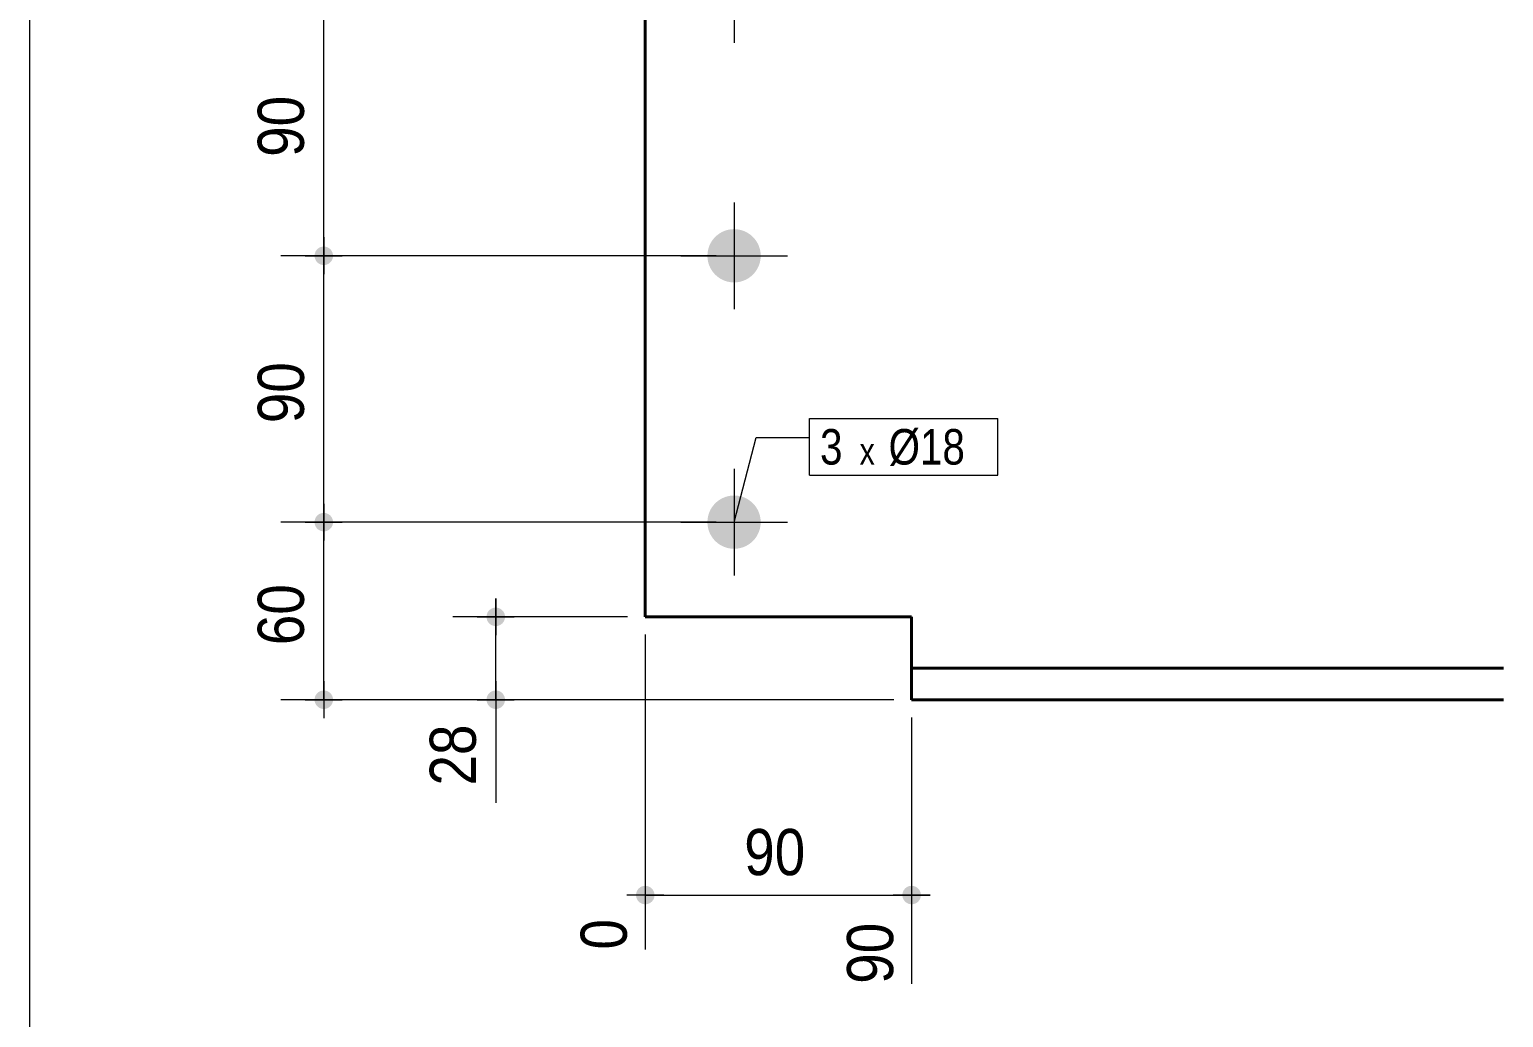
# Model space of a CAD drawing. Header units: millimetres. Extents: x 2 to 287, y 5 to 195.
# Drawn here: x 5 to 88, y 73.4 to 129.1 of the extents above; entities that cross this region are included whole.
import ezdxf

# ---------------------------------------------------------------- set-up
doc = ezdxf.new("R2010")
doc.units = ezdxf.units.MM
for name, color, linetype, lineweight in [('Boulon', 7, 'Continuous', 0), ('Cotation', 7, 'Continuous', 0), ('Désignation boulon', 3, 'Continuous', 0), ('Feuille dessin', 5, 'Continuous', 0), ('Piece', 2, 'Continuous', 0)]:
    doc.layers.add(name, color=color, linetype=linetype, lineweight=lineweight)
doc.styles.add('ARIAL', font='ARIAL.TTF')
doc.styles.add('COMIC_SANS_MS', font='COMIC.TTF')

# ---------------------------------------------------------------- blocks, each defined once
blk = doc.blocks.new('*A3')
at = {"layer": 'Boulon'}
for points in [[(43.181, 131.357), (43.182, 131.394), (43.184, 131.43), (43.188, 131.467), (43.192, 131.504), (43.197, 131.54), (43.202, 131.576), (43.209, 131.613), (43.217, 131.649), (43.225, 131.684), (43.235, 131.72), (43.245, 131.755), (43.256, 131.791), (43.268, 131.825), (43.281, 131.86), (43.294, 131.894), (43.309, 131.928), (43.324, 131.961), (43.34, 131.994), (43.357, 132.027), (43.375, 132.059), (43.394, 132.091), (43.413, 132.122), (43.433, 132.153), (43.454, 132.184), (43.476, 132.214), (43.498, 132.243), (43.521, 132.272), (43.545, 132.3), (43.569, 132.327), (43.594, 132.354), (43.62, 132.381), (43.646, 132.406), (43.673, 132.431), (43.701, 132.456), (43.729, 132.48), (43.757, 132.503), (43.787, 132.525), (43.817, 132.546), (43.847, 132.567), (43.878, 132.587), (43.909, 132.607), (43.941, 132.625), (43.973, 132.643), (44.006, 132.66), (44.039, 132.676), (44.072, 132.691), (44.106, 132.706), (44.14, 132.719), (44.175, 132.732), (44.21, 132.744), (44.245, 132.755), (44.28, 132.766), (44.316, 132.775), (44.352, 132.784), (44.388, 132.791), (44.424, 132.798), (44.46, 132.804), (44.497, 132.809), (44.533, 132.813), (44.57, 132.816), (44.607, 132.818), (44.644, 132.82), (44.68, 132.82), (44.717, 132.82), (44.754, 132.818), (44.791, 132.816), (44.827, 132.813), (44.864, 132.809), (44.9, 132.804), (44.937, 132.798), (44.973, 132.791), (45.009, 132.784), (45.045, 132.775), (45.08, 132.766), (45.116, 132.755), (45.151, 132.744), (45.186, 132.732), (45.22, 132.719), (45.254, 132.706), (45.288, 132.691), (45.322, 132.676), (45.355, 132.66), (45.387, 132.643), (45.42, 132.625), (45.451, 132.607), (45.483, 132.587), (45.514, 132.567), (45.544, 132.546), (45.574, 132.525), (45.603, 132.503), (45.632, 132.48), (45.66, 132.456), (45.688, 132.431), (45.715, 132.406), (45.741, 132.381), (45.767, 132.354), (45.792, 132.327), (45.816, 132.3), (45.84, 132.272), (45.863, 132.243), (45.885, 132.214), (45.907, 132.184), (45.928, 132.153), (45.948, 132.122), (45.967, 132.091), (45.985, 132.059), (46.003, 132.027), (46.02, 131.994), (46.036, 131.961), (46.052, 131.928), (46.066, 131.894), (46.08, 131.86), (46.093, 131.825), (46.105, 131.791), (46.116, 131.755), (46.126, 131.72), (46.135, 131.684), (46.144, 131.649), (46.151, 131.613), (46.158, 131.576), (46.164, 131.54), (46.169, 131.504), (46.173, 131.467), (46.176, 131.43), (46.179, 131.394), (46.18, 131.357), (46.18, 131.32), (46.18, 131.283), (46.179, 131.246), (46.176, 131.21), (46.173, 131.173), (46.169, 131.136), (46.164, 131.1), (46.158, 131.064), (46.151, 131.027), (46.144, 130.991), (46.135, 130.956), (46.126, 130.92), (46.116, 130.885), (46.105, 130.849), (46.093, 130.815), (46.08, 130.78), (46.066, 130.746), (46.052, 130.712), (46.036, 130.679), (46.02, 130.646), (46.003, 130.613), (45.985, 130.581), (45.967, 130.549), (45.948, 130.518), (45.928, 130.487), (45.907, 130.456), (45.885, 130.426), (45.863, 130.397), (45.84, 130.368), (45.816, 130.34), (45.792, 130.313), (45.767, 130.286), (45.741, 130.259), (45.715, 130.234), (45.688, 130.209), (45.66, 130.184), (45.632, 130.16), (45.603, 130.137), (45.574, 130.115), (45.544, 130.094), (45.514, 130.073), (45.483, 130.053), (45.451, 130.033), (45.42, 130.015), (45.387, 129.997), (45.355, 129.98), (45.322, 129.964), (45.288, 129.949), (45.254, 129.934), (45.22, 129.921), (45.186, 129.908), (45.151, 129.896), (45.116, 129.885), (45.08, 129.874), (45.045, 129.865), (45.009, 129.856), (44.973, 129.849), (44.937, 129.842), (44.9, 129.836), (44.864, 129.831), (44.827, 129.827), (44.791, 129.824), (44.754, 129.822), (44.717, 129.82), (44.68, 129.82), (44.644, 129.82), (44.607, 129.822), (44.57, 129.824), (44.533, 129.827), (44.497, 129.831), (44.46, 129.836), (44.424, 129.842), (44.388, 129.849), (44.352, 129.856), (44.316, 129.865), (44.28, 129.874), (44.245, 129.885), (44.21, 129.896), (44.175, 129.908), (44.14, 129.921), (44.106, 129.934), (44.072, 129.949), (44.039, 129.964), (44.006, 129.98), (43.973, 129.997), (43.941, 130.015), (43.909, 130.033), (43.878, 130.053), (43.847, 130.073), (43.817, 130.094), (43.787, 130.115), (43.757, 130.137), (43.729, 130.16), (43.701, 130.184), (43.673, 130.209), (43.646, 130.234), (43.62, 130.259), (43.594, 130.286), (43.569, 130.313), (43.545, 130.34), (43.521, 130.368), (43.498, 130.397), (43.476, 130.426), (43.454, 130.456), (43.433, 130.487), (43.413, 130.518), (43.394, 130.549), (43.375, 130.581), (43.357, 130.613), (43.34, 130.646), (43.324, 130.679), (43.309, 130.712), (43.294, 130.746), (43.281, 130.78), (43.268, 130.815), (43.256, 130.849), (43.245, 130.885), (43.235, 130.92), (43.225, 130.956), (43.217, 130.991), (43.209, 131.027), (43.202, 131.064), (43.197, 131.1), (43.192, 131.136), (43.188, 131.173), (43.184, 131.21), (43.182, 131.246), (43.181, 131.283), (43.18, 131.32)], [(43.181, 116.357), (43.182, 116.394), (43.184, 116.43), (43.188, 116.467), (43.192, 116.504), (43.197, 116.54), (43.202, 116.576), (43.209, 116.613), (43.217, 116.649), (43.225, 116.684), (43.235, 116.72), (43.245, 116.755), (43.256, 116.791), (43.268, 116.825), (43.281, 116.86), (43.294, 116.894), (43.309, 116.928), (43.324, 116.961), (43.34, 116.994), (43.357, 117.027), (43.375, 117.059), (43.394, 117.091), (43.413, 117.122), (43.433, 117.153), (43.454, 117.184), (43.476, 117.214), (43.498, 117.243), (43.521, 117.272), (43.545, 117.3), (43.569, 117.327), (43.594, 117.354), (43.62, 117.381), (43.646, 117.406), (43.673, 117.431), (43.701, 117.456), (43.729, 117.48), (43.757, 117.503), (43.787, 117.525), (43.817, 117.546), (43.847, 117.567), (43.878, 117.587), (43.909, 117.607), (43.941, 117.625), (43.973, 117.643), (44.006, 117.66), (44.039, 117.676), (44.072, 117.691), (44.106, 117.706), (44.14, 117.719), (44.175, 117.732), (44.21, 117.744), (44.245, 117.755), (44.28, 117.766), (44.316, 117.775), (44.352, 117.784), (44.388, 117.791), (44.424, 117.798), (44.46, 117.804), (44.497, 117.809), (44.533, 117.813), (44.57, 117.816), (44.607, 117.818), (44.644, 117.82), (44.68, 117.82), (44.717, 117.82), (44.754, 117.818), (44.791, 117.816), (44.827, 117.813), (44.864, 117.809), (44.9, 117.804), (44.937, 117.798), (44.973, 117.791), (45.009, 117.784), (45.045, 117.775), (45.08, 117.766), (45.116, 117.755), (45.151, 117.744), (45.186, 117.732), (45.22, 117.719), (45.254, 117.706), (45.288, 117.691), (45.322, 117.676), (45.355, 117.66), (45.387, 117.643), (45.42, 117.625), (45.451, 117.607), (45.483, 117.587), (45.514, 117.567), (45.544, 117.546), (45.574, 117.525), (45.603, 117.503), (45.632, 117.48), (45.66, 117.456), (45.688, 117.431), (45.715, 117.406), (45.741, 117.381), (45.767, 117.354), (45.792, 117.327), (45.816, 117.3), (45.84, 117.272), (45.863, 117.243), (45.885, 117.214), (45.907, 117.184), (45.928, 117.153), (45.948, 117.122), (45.967, 117.091), (45.985, 117.059), (46.003, 117.027), (46.02, 116.994), (46.036, 116.961), (46.052, 116.928), (46.066, 116.894), (46.08, 116.86), (46.093, 116.825), (46.105, 116.791), (46.116, 116.755), (46.126, 116.72), (46.135, 116.684), (46.144, 116.649), (46.151, 116.613), (46.158, 116.576), (46.164, 116.54), (46.169, 116.504), (46.173, 116.467), (46.176, 116.43), (46.179, 116.394), (46.18, 116.357), (46.18, 116.32), (46.18, 116.283), (46.179, 116.246), (46.176, 116.21), (46.173, 116.173), (46.169, 116.136), (46.164, 116.1), (46.158, 116.064), (46.151, 116.027), (46.144, 115.991), (46.135, 115.956), (46.126, 115.92), (46.116, 115.885), (46.105, 115.849), (46.093, 115.815), (46.08, 115.78), (46.066, 115.746), (46.052, 115.712), (46.036, 115.679), (46.02, 115.646), (46.003, 115.613), (45.985, 115.581), (45.967, 115.549), (45.948, 115.518), (45.928, 115.487), (45.907, 115.456), (45.885, 115.426), (45.863, 115.397), (45.84, 115.368), (45.816, 115.34), (45.792, 115.313), (45.767, 115.286), (45.741, 115.259), (45.715, 115.234), (45.688, 115.209), (45.66, 115.184), (45.632, 115.16), (45.603, 115.137), (45.574, 115.115), (45.544, 115.094), (45.514, 115.073), (45.483, 115.053), (45.451, 115.033), (45.42, 115.015), (45.387, 114.997), (45.355, 114.98), (45.322, 114.964), (45.288, 114.949), (45.254, 114.934), (45.22, 114.921), (45.186, 114.908), (45.151, 114.896), (45.116, 114.885), (45.08, 114.874), (45.045, 114.865), (45.009, 114.856), (44.973, 114.849), (44.937, 114.842), (44.9, 114.836), (44.864, 114.831), (44.827, 114.827), (44.791, 114.824), (44.754, 114.822), (44.717, 114.82), (44.68, 114.82), (44.644, 114.82), (44.607, 114.822), (44.57, 114.824), (44.533, 114.827), (44.497, 114.831), (44.46, 114.836), (44.424, 114.842), (44.388, 114.849), (44.352, 114.856), (44.316, 114.865), (44.28, 114.874), (44.245, 114.885), (44.21, 114.896), (44.175, 114.908), (44.14, 114.921), (44.106, 114.934), (44.072, 114.949), (44.039, 114.964), (44.006, 114.98), (43.973, 114.997), (43.941, 115.015), (43.909, 115.033), (43.878, 115.053), (43.847, 115.073), (43.817, 115.094), (43.787, 115.115), (43.757, 115.137), (43.729, 115.16), (43.701, 115.184), (43.673, 115.209), (43.646, 115.234), (43.62, 115.259), (43.594, 115.286), (43.569, 115.313), (43.545, 115.34), (43.521, 115.368), (43.498, 115.397), (43.476, 115.426), (43.454, 115.456), (43.433, 115.487), (43.413, 115.518), (43.394, 115.549), (43.375, 115.581), (43.357, 115.613), (43.34, 115.646), (43.324, 115.679), (43.309, 115.712), (43.294, 115.746), (43.281, 115.78), (43.268, 115.815), (43.256, 115.849), (43.245, 115.885), (43.235, 115.92), (43.225, 115.956), (43.217, 115.991), (43.209, 116.027), (43.202, 116.064), (43.197, 116.1), (43.192, 116.136), (43.188, 116.173), (43.184, 116.21), (43.182, 116.246), (43.181, 116.283), (43.18, 116.32)], [(43.181, 101.357), (43.182, 101.394), (43.184, 101.43), (43.188, 101.467), (43.192, 101.504), (43.197, 101.54), (43.202, 101.576), (43.209, 101.613), (43.217, 101.649), (43.225, 101.684), (43.235, 101.72), (43.245, 101.755), (43.256, 101.791), (43.268, 101.825), (43.281, 101.86), (43.294, 101.894), (43.309, 101.928), (43.324, 101.961), (43.34, 101.994), (43.357, 102.027), (43.375, 102.059), (43.394, 102.091), (43.413, 102.122), (43.433, 102.153), (43.454, 102.184), (43.476, 102.214), (43.498, 102.243), (43.521, 102.272), (43.545, 102.3), (43.569, 102.327), (43.594, 102.354), (43.62, 102.381), (43.646, 102.406), (43.673, 102.431), (43.701, 102.456), (43.729, 102.48), (43.757, 102.503), (43.787, 102.525), (43.817, 102.546), (43.847, 102.567), (43.878, 102.587), (43.909, 102.607), (43.941, 102.625), (43.973, 102.643), (44.006, 102.66), (44.039, 102.676), (44.072, 102.691), (44.106, 102.706), (44.14, 102.719), (44.175, 102.732), (44.21, 102.744), (44.245, 102.755), (44.28, 102.766), (44.316, 102.775), (44.352, 102.784), (44.388, 102.791), (44.424, 102.798), (44.46, 102.804), (44.497, 102.809), (44.533, 102.813), (44.57, 102.816), (44.607, 102.818), (44.644, 102.82), (44.68, 102.82), (44.717, 102.82), (44.754, 102.818), (44.791, 102.816), (44.827, 102.813), (44.864, 102.809), (44.9, 102.804), (44.937, 102.798), (44.973, 102.791), (45.009, 102.784), (45.045, 102.775), (45.08, 102.766), (45.116, 102.755), (45.151, 102.744), (45.186, 102.732), (45.22, 102.719), (45.254, 102.706), (45.288, 102.691), (45.322, 102.676), (45.355, 102.66), (45.387, 102.643), (45.42, 102.625), (45.451, 102.607), (45.483, 102.587), (45.514, 102.567), (45.544, 102.546), (45.574, 102.525), (45.603, 102.503), (45.632, 102.48), (45.66, 102.456), (45.688, 102.431), (45.715, 102.406), (45.741, 102.381), (45.767, 102.354), (45.792, 102.327), (45.816, 102.3), (45.84, 102.272), (45.863, 102.243), (45.885, 102.214), (45.907, 102.184), (45.928, 102.153), (45.948, 102.122), (45.967, 102.091), (45.985, 102.059), (46.003, 102.027), (46.02, 101.994), (46.036, 101.961), (46.052, 101.928), (46.066, 101.894), (46.08, 101.86), (46.093, 101.825), (46.105, 101.791), (46.116, 101.755), (46.126, 101.72), (46.135, 101.684), (46.144, 101.649), (46.151, 101.613), (46.158, 101.576), (46.164, 101.54), (46.169, 101.504), (46.173, 101.467), (46.176, 101.43), (46.179, 101.394), (46.18, 101.357), (46.18, 101.32), (46.18, 101.283), (46.179, 101.246), (46.176, 101.21), (46.173, 101.173), (46.169, 101.136), (46.164, 101.1), (46.158, 101.064), (46.151, 101.027), (46.144, 100.991), (46.135, 100.956), (46.126, 100.92), (46.116, 100.885), (46.105, 100.849), (46.093, 100.815), (46.08, 100.78), (46.066, 100.746), (46.052, 100.712), (46.036, 100.679), (46.02, 100.646), (46.003, 100.613), (45.985, 100.581), (45.967, 100.549), (45.948, 100.518), (45.928, 100.487), (45.907, 100.456), (45.885, 100.426), (45.863, 100.397), (45.84, 100.368), (45.816, 100.34), (45.792, 100.313), (45.767, 100.286), (45.741, 100.259), (45.715, 100.234), (45.688, 100.209), (45.66, 100.184), (45.632, 100.16), (45.603, 100.137), (45.574, 100.115), (45.544, 100.094), (45.514, 100.073), (45.483, 100.053), (45.451, 100.033), (45.42, 100.015), (45.387, 99.997), (45.355, 99.98), (45.322, 99.964), (45.288, 99.949), (45.254, 99.934), (45.22, 99.921), (45.186, 99.908), (45.151, 99.896), (45.116, 99.885), (45.08, 99.874), (45.045, 99.865), (45.009, 99.856), (44.973, 99.849), (44.937, 99.842), (44.9, 99.836), (44.864, 99.831), (44.827, 99.827), (44.791, 99.824), (44.754, 99.822), (44.717, 99.82), (44.68, 99.82), (44.644, 99.82), (44.607, 99.822), (44.57, 99.824), (44.533, 99.827), (44.497, 99.831), (44.46, 99.836), (44.424, 99.842), (44.388, 99.849), (44.352, 99.856), (44.316, 99.865), (44.28, 99.874), (44.245, 99.885), (44.21, 99.896), (44.175, 99.908), (44.14, 99.921), (44.106, 99.934), (44.072, 99.949), (44.039, 99.964), (44.006, 99.98), (43.973, 99.997), (43.941, 100.015), (43.909, 100.033), (43.878, 100.053), (43.847, 100.073), (43.817, 100.094), (43.787, 100.115), (43.757, 100.137), (43.729, 100.16), (43.701, 100.184), (43.673, 100.209), (43.646, 100.234), (43.62, 100.259), (43.594, 100.286), (43.569, 100.313), (43.545, 100.34), (43.521, 100.368), (43.498, 100.397), (43.476, 100.426), (43.454, 100.456), (43.433, 100.487), (43.413, 100.518), (43.394, 100.549), (43.375, 100.581), (43.357, 100.613), (43.34, 100.646), (43.324, 100.679), (43.309, 100.712), (43.294, 100.746), (43.281, 100.78), (43.268, 100.815), (43.256, 100.849), (43.245, 100.885), (43.235, 100.92), (43.225, 100.956), (43.217, 100.991), (43.209, 101.027), (43.202, 101.064), (43.197, 101.1), (43.192, 101.136), (43.188, 101.173), (43.184, 101.21), (43.182, 101.246), (43.181, 101.283), (43.18, 101.32)]]:
    blk.add_hatch(color=256, dxfattribs=at).paths.add_polyline_path(points, flags=17)
at = {"layer": 'Boulon', "linetype": 'Continuous', "lineweight": 0}
for p, q in [((44.68, 134.32), (44.68, 128.32)), ((41.68, 131.32), (47.68, 131.32)), ((44.68, 119.32), (44.68, 113.32)), ((41.68, 116.32), (47.68, 116.32)), ((44.68, 104.32), (44.68, 98.32)), ((41.68, 101.32), (47.68, 101.32))]:
    blk.add_line(p, q, dxfattribs=at)
blk = doc.blocks.new('*A5')
at = {"layer": 'Piece', "color": 2, "linetype": 'Continuous', "lineweight": 40}
for p, q in [((39.68, 95.986667), (39.68, 136.653333)), ((39.68, 95.986667), (54.679904, 95.986667)), ((54.679904, 95.986667), (54.679904, 91.32)), ((88.013238, 93.103333), (54.679904, 93.103333)), ((54.679904, 91.32), (88.013238, 91.32))]:
    blk.add_line(p, q, dxfattribs=at)
blk = doc.blocks.new('*A6')
at = {"layer": 'Feuille dessin', "linetype": 'Continuous', "lineweight": 0}
blk.add_line((5, 195), (5, 5), dxfattribs=at)
blk = doc.blocks.new('*A13')
at = {"layer": 'Cotation'}
for points in [[(39.654, 79.801), (39.629, 79.803), (39.604, 79.806), (39.579, 79.81), (39.554, 79.816), (39.529, 79.822), (39.505, 79.83), (39.481, 79.84), (39.458, 79.85), (39.435, 79.861), (39.413, 79.874), (39.391, 79.888), (39.37, 79.902), (39.35, 79.918), (39.331, 79.935), (39.312, 79.952), (39.295, 79.971), (39.278, 79.99), (39.262, 80.01), (39.248, 80.031), (39.234, 80.053), (39.221, 80.075), (39.21, 80.098), (39.2, 80.121), (39.19, 80.145), (39.182, 80.169), (39.176, 80.194), (39.17, 80.219), (39.166, 80.244), (39.163, 80.269), (39.161, 80.294), (39.16, 80.32), (39.161, 80.346), (39.163, 80.371), (39.166, 80.396), (39.17, 80.421), (39.176, 80.446), (39.182, 80.471), (39.19, 80.495), (39.2, 80.519), (39.21, 80.542), (39.221, 80.565), (39.234, 80.587), (39.248, 80.609), (39.262, 80.63), (39.278, 80.65), (39.295, 80.669), (39.312, 80.688), (39.331, 80.705), (39.35, 80.722), (39.37, 80.738), (39.391, 80.752), (39.413, 80.766), (39.435, 80.779), (39.458, 80.79), (39.481, 80.8), (39.505, 80.81), (39.529, 80.818), (39.554, 80.824), (39.579, 80.83), (39.604, 80.834), (39.629, 80.837), (39.654, 80.839), (39.68, 80.84), (39.706, 80.839), (39.731, 80.837), (39.756, 80.834), (39.781, 80.83), (39.806, 80.824), (39.831, 80.818), (39.855, 80.81), (39.879, 80.8), (39.902, 80.79), (39.925, 80.779), (39.947, 80.766), (39.969, 80.752), (39.99, 80.738), (40.01, 80.722), (40.029, 80.705), (40.048, 80.688), (40.065, 80.669), (40.082, 80.65), (40.098, 80.63), (40.112, 80.609), (40.126, 80.587), (40.139, 80.565), (40.15, 80.542), (40.16, 80.519), (40.17, 80.495), (40.178, 80.471), (40.184, 80.446), (40.19, 80.421), (40.194, 80.396), (40.197, 80.371), (40.199, 80.346), (40.2, 80.32), (40.199, 80.294), (40.197, 80.269), (40.194, 80.244), (40.19, 80.219), (40.184, 80.194), (40.178, 80.169), (40.17, 80.145), (40.16, 80.121), (40.15, 80.098), (40.139, 80.075), (40.126, 80.053), (40.112, 80.031), (40.098, 80.01), (40.082, 79.99), (40.065, 79.971), (40.048, 79.952), (40.029, 79.935), (40.01, 79.918), (39.99, 79.902), (39.969, 79.888), (39.947, 79.874), (39.925, 79.861), (39.902, 79.85), (39.879, 79.84), (39.855, 79.83), (39.831, 79.822), (39.806, 79.816), (39.781, 79.81), (39.756, 79.806), (39.731, 79.803), (39.706, 79.801), (39.68, 79.8)], [(54.654, 79.801), (54.629, 79.803), (54.604, 79.806), (54.578, 79.81), (54.554, 79.816), (54.529, 79.822), (54.505, 79.83), (54.481, 79.84), (54.458, 79.85), (54.435, 79.861), (54.413, 79.874), (54.391, 79.888), (54.37, 79.902), (54.35, 79.918), (54.331, 79.935), (54.312, 79.952), (54.295, 79.971), (54.278, 79.99), (54.262, 80.01), (54.248, 80.031), (54.234, 80.053), (54.221, 80.075), (54.21, 80.098), (54.199, 80.121), (54.19, 80.145), (54.182, 80.169), (54.175, 80.194), (54.17, 80.219), (54.166, 80.244), (54.162, 80.269), (54.161, 80.294), (54.16, 80.32), (54.161, 80.346), (54.162, 80.371), (54.166, 80.396), (54.17, 80.421), (54.175, 80.446), (54.182, 80.471), (54.19, 80.495), (54.199, 80.519), (54.21, 80.542), (54.221, 80.565), (54.234, 80.587), (54.248, 80.609), (54.262, 80.63), (54.278, 80.65), (54.295, 80.669), (54.312, 80.688), (54.331, 80.705), (54.35, 80.722), (54.37, 80.738), (54.391, 80.752), (54.413, 80.766), (54.435, 80.779), (54.458, 80.79), (54.481, 80.8), (54.505, 80.81), (54.529, 80.818), (54.554, 80.824), (54.578, 80.83), (54.604, 80.834), (54.629, 80.837), (54.654, 80.839), (54.68, 80.84), (54.705, 80.839), (54.731, 80.837), (54.756, 80.834), (54.781, 80.83), (54.806, 80.824), (54.831, 80.818), (54.855, 80.81), (54.879, 80.8), (54.902, 80.79), (54.925, 80.779), (54.947, 80.766), (54.969, 80.752), (54.99, 80.738), (55.01, 80.722), (55.029, 80.705), (55.048, 80.688), (55.065, 80.669), (55.082, 80.65), (55.098, 80.63), (55.112, 80.609), (55.126, 80.587), (55.139, 80.565), (55.15, 80.542), (55.16, 80.519), (55.17, 80.495), (55.178, 80.471), (55.184, 80.446), (55.19, 80.421), (55.194, 80.396), (55.197, 80.371), (55.199, 80.346), (55.2, 80.32), (55.199, 80.294), (55.197, 80.269), (55.194, 80.244), (55.19, 80.219), (55.184, 80.194), (55.178, 80.169), (55.17, 80.145), (55.16, 80.121), (55.15, 80.098), (55.139, 80.075), (55.126, 80.053), (55.112, 80.031), (55.098, 80.01), (55.082, 79.99), (55.065, 79.971), (55.048, 79.952), (55.029, 79.935), (55.01, 79.918), (54.99, 79.902), (54.969, 79.888), (54.947, 79.874), (54.925, 79.861), (54.902, 79.85), (54.879, 79.84), (54.855, 79.83), (54.831, 79.822), (54.806, 79.816), (54.781, 79.81), (54.756, 79.806), (54.731, 79.803), (54.705, 79.801), (54.68, 79.8)]]:
    blk.add_hatch(color=256, dxfattribs=at).paths.add_polyline_path(points, flags=17)
at = {"layer": 'Cotation', "linetype": 'Continuous', "lineweight": 0}
for p, q in [((39.68, 94.987), (39.68, 77.252)), ((54.68, 90.32), (54.68, 75.323)), ((39.68, 81.36), (39.68, 79.28)), ((54.68, 81.36), (54.68, 79.28)), ((40.72, 80.32), (38.64, 80.32)), ((39.68, 80.32), (38.64, 80.32)), ((39.68, 80.32), (54.68, 80.32)), ((55.72, 80.32), (53.64, 80.32)), ((54.68, 80.32), (55.72, 80.32))]:
    blk.add_line(p, q, dxfattribs=at)
at = {"layer": 'Cotation'}
for p in [(39.68, 80.32), (54.68, 80.32)]:
    blk.add_point(p, dxfattribs=at)
at = {"layer": 'Cotation', "style": 'ARIAL', "width": 0.85}
blk.add_text('90', height=2.6, dxfattribs=at).set_placement((45.252, 81.44))
for s, p in [('0', (38.64, 77.252)), ('90', (53.64, 75.323))]:
    blk.add_text(s, height=2.6, rotation=90.00021, dxfattribs=at).set_placement(p)
blk = doc.blocks.new('*A19')
at = {"layer": 'Cotation'}
for points in [[(31.234, 95.467), (31.209, 95.469), (31.184, 95.472), (31.159, 95.477), (31.134, 95.482), (31.109, 95.489), (31.085, 95.497), (31.061, 95.506), (31.038, 95.517), (31.015, 95.528), (30.993, 95.541), (30.971, 95.554), (30.95, 95.569), (30.93, 95.585), (30.911, 95.601), (30.892, 95.619), (30.875, 95.637), (30.858, 95.657), (30.842, 95.677), (30.828, 95.698), (30.814, 95.719), (30.801, 95.742), (30.79, 95.764), (30.78, 95.788), (30.77, 95.811), (30.762, 95.836), (30.756, 95.86), (30.75, 95.885), (30.746, 95.91), (30.743, 95.936), (30.741, 95.961), (30.74, 95.987), (30.741, 96.012), (30.743, 96.038), (30.746, 96.063), (30.75, 96.088), (30.756, 96.113), (30.762, 96.138), (30.77, 96.162), (30.78, 96.186), (30.79, 96.209), (30.801, 96.232), (30.814, 96.254), (30.828, 96.276), (30.842, 96.296), (30.858, 96.317), (30.875, 96.336), (30.892, 96.354), (30.911, 96.372), (30.93, 96.389), (30.95, 96.404), (30.971, 96.419), (30.993, 96.433), (31.015, 96.445), (31.038, 96.457), (31.061, 96.467), (31.085, 96.476), (31.109, 96.484), (31.134, 96.491), (31.159, 96.497), (31.184, 96.501), (31.209, 96.504), (31.234, 96.506), (31.26, 96.507), (31.286, 96.506), (31.311, 96.504), (31.336, 96.501), (31.361, 96.497), (31.386, 96.491), (31.411, 96.484), (31.435, 96.476), (31.459, 96.467), (31.482, 96.457), (31.505, 96.445), (31.527, 96.433), (31.549, 96.419), (31.57, 96.404), (31.59, 96.389), (31.609, 96.372), (31.628, 96.354), (31.645, 96.336), (31.662, 96.317), (31.678, 96.296), (31.692, 96.276), (31.706, 96.254), (31.719, 96.232), (31.73, 96.209), (31.74, 96.186), (31.75, 96.162), (31.758, 96.138), (31.764, 96.113), (31.77, 96.088), (31.774, 96.063), (31.777, 96.038), (31.779, 96.012), (31.78, 95.987), (31.779, 95.961), (31.777, 95.936), (31.774, 95.91), (31.77, 95.885), (31.764, 95.86), (31.758, 95.836), (31.75, 95.811), (31.74, 95.788), (31.73, 95.764), (31.719, 95.742), (31.706, 95.719), (31.692, 95.698), (31.678, 95.677), (31.662, 95.657), (31.645, 95.637), (31.628, 95.619), (31.609, 95.601), (31.59, 95.585), (31.57, 95.569), (31.549, 95.554), (31.527, 95.541), (31.505, 95.528), (31.482, 95.517), (31.459, 95.506), (31.435, 95.497), (31.411, 95.489), (31.386, 95.482), (31.361, 95.477), (31.336, 95.472), (31.311, 95.469), (31.286, 95.467), (31.26, 95.467)], [(31.234, 90.801), (31.209, 90.803), (31.184, 90.806), (31.159, 90.81), (31.134, 90.816), (31.109, 90.822), (31.085, 90.83), (31.061, 90.84), (31.038, 90.85), (31.015, 90.861), (30.993, 90.874), (30.971, 90.888), (30.95, 90.902), (30.93, 90.918), (30.911, 90.935), (30.892, 90.952), (30.875, 90.971), (30.858, 90.99), (30.842, 91.01), (30.828, 91.031), (30.814, 91.053), (30.801, 91.075), (30.79, 91.098), (30.78, 91.121), (30.77, 91.145), (30.762, 91.169), (30.756, 91.194), (30.75, 91.219), (30.746, 91.244), (30.743, 91.269), (30.741, 91.294), (30.74, 91.32), (30.741, 91.346), (30.743, 91.371), (30.746, 91.396), (30.75, 91.421), (30.756, 91.446), (30.762, 91.471), (30.77, 91.495), (30.78, 91.519), (30.79, 91.542), (30.801, 91.565), (30.814, 91.587), (30.828, 91.609), (30.842, 91.63), (30.858, 91.65), (30.875, 91.669), (30.892, 91.688), (30.911, 91.705), (30.93, 91.722), (30.95, 91.738), (30.971, 91.752), (30.993, 91.766), (31.015, 91.779), (31.038, 91.79), (31.061, 91.8), (31.085, 91.81), (31.109, 91.818), (31.134, 91.824), (31.159, 91.83), (31.184, 91.834), (31.209, 91.837), (31.234, 91.839), (31.26, 91.84), (31.286, 91.839), (31.311, 91.837), (31.336, 91.834), (31.361, 91.83), (31.386, 91.824), (31.411, 91.818), (31.435, 91.81), (31.459, 91.8), (31.482, 91.79), (31.505, 91.779), (31.527, 91.766), (31.549, 91.752), (31.57, 91.738), (31.59, 91.722), (31.609, 91.705), (31.628, 91.688), (31.645, 91.669), (31.662, 91.65), (31.678, 91.63), (31.692, 91.609), (31.706, 91.587), (31.719, 91.565), (31.73, 91.542), (31.74, 91.519), (31.75, 91.495), (31.758, 91.471), (31.764, 91.446), (31.77, 91.421), (31.774, 91.396), (31.777, 91.371), (31.779, 91.346), (31.78, 91.32), (31.779, 91.294), (31.777, 91.269), (31.774, 91.244), (31.77, 91.219), (31.764, 91.194), (31.758, 91.169), (31.75, 91.145), (31.74, 91.121), (31.73, 91.098), (31.719, 91.075), (31.706, 91.053), (31.692, 91.031), (31.678, 91.01), (31.662, 90.99), (31.645, 90.971), (31.628, 90.952), (31.609, 90.935), (31.59, 90.918), (31.57, 90.902), (31.549, 90.888), (31.527, 90.874), (31.505, 90.861), (31.482, 90.85), (31.459, 90.84), (31.435, 90.83), (31.411, 90.822), (31.386, 90.816), (31.361, 90.81), (31.336, 90.806), (31.311, 90.803), (31.286, 90.801), (31.26, 90.8)]]:
    blk.add_hatch(color=256, dxfattribs=at).paths.add_polyline_path(points, flags=17)
at = {"layer": 'Cotation', "linetype": 'Continuous', "lineweight": 0}
for p, q in [((31.26, 97.027), (31.26, 94.947)), ((31.26, 95.987), (31.26, 97.027)), ((38.68, 95.987), (28.84, 95.987)), ((30.22, 95.987), (32.3, 95.987)), ((31.26, 91.32), (31.26, 95.987)), ((31.26, 92.36), (31.26, 90.28)), ((53.68, 91.32), (28.84, 91.32)), ((30.22, 91.32), (32.3, 91.32)), ((31.26, 91.32), (31.26, 85.513)), ((31.26, 91.32), (31.26, 85.513))]:
    blk.add_line(p, q, dxfattribs=at)
at = {"layer": 'Cotation'}
for p in [(31.26, 95.987), (31.26, 91.32)]:
    blk.add_point(p, dxfattribs=at)
at = {"layer": 'Cotation', "style": 'ARIAL', "width": 0.85}
blk.add_text('28', height=2.6, rotation=90.00021, dxfattribs=at).set_placement((30.14, 86.488))
blk = doc.blocks.new('*A21')
at = {"layer": 'Cotation'}
for points in [[(21.55, 100.801), (21.524, 100.803), (21.499, 100.806), (21.474, 100.81), (21.449, 100.816), (21.424, 100.822), (21.4, 100.83), (21.376, 100.84), (21.353, 100.85), (21.33, 100.861), (21.308, 100.874), (21.286, 100.888), (21.265, 100.902), (21.245, 100.918), (21.226, 100.935), (21.207, 100.952), (21.19, 100.971), (21.173, 100.99), (21.157, 101.01), (21.143, 101.031), (21.129, 101.053), (21.117, 101.075), (21.105, 101.098), (21.095, 101.121), (21.086, 101.145), (21.078, 101.169), (21.071, 101.194), (21.065, 101.219), (21.061, 101.244), (21.058, 101.269), (21.056, 101.294), (21.055, 101.32), (21.056, 101.346), (21.058, 101.371), (21.061, 101.396), (21.065, 101.421), (21.071, 101.446), (21.078, 101.471), (21.086, 101.495), (21.095, 101.519), (21.105, 101.542), (21.117, 101.565), (21.129, 101.587), (21.143, 101.609), (21.157, 101.63), (21.173, 101.65), (21.19, 101.669), (21.207, 101.688), (21.226, 101.705), (21.245, 101.722), (21.265, 101.738), (21.286, 101.752), (21.308, 101.766), (21.33, 101.779), (21.353, 101.79), (21.376, 101.8), (21.4, 101.81), (21.424, 101.818), (21.449, 101.824), (21.474, 101.83), (21.499, 101.834), (21.524, 101.837), (21.55, 101.839), (21.575, 101.84), (21.601, 101.839), (21.626, 101.837), (21.651, 101.834), (21.677, 101.83), (21.701, 101.824), (21.726, 101.818), (21.75, 101.81), (21.774, 101.8), (21.797, 101.79), (21.82, 101.779), (21.842, 101.766), (21.864, 101.752), (21.885, 101.738), (21.905, 101.722), (21.924, 101.705), (21.943, 101.688), (21.96, 101.669), (21.977, 101.65), (21.993, 101.63), (22.008, 101.609), (22.021, 101.587), (22.034, 101.565), (22.045, 101.542), (22.056, 101.519), (22.065, 101.495), (22.073, 101.471), (22.08, 101.446), (22.085, 101.421), (22.09, 101.396), (22.093, 101.371), (22.095, 101.346), (22.095, 101.32), (22.095, 101.294), (22.093, 101.269), (22.09, 101.244), (22.085, 101.219), (22.08, 101.194), (22.073, 101.169), (22.065, 101.145), (22.056, 101.121), (22.045, 101.098), (22.034, 101.075), (22.021, 101.053), (22.008, 101.031), (21.993, 101.01), (21.977, 100.99), (21.96, 100.971), (21.943, 100.952), (21.924, 100.935), (21.905, 100.918), (21.885, 100.902), (21.864, 100.888), (21.842, 100.874), (21.82, 100.861), (21.797, 100.85), (21.774, 100.84), (21.75, 100.83), (21.726, 100.822), (21.701, 100.816), (21.677, 100.81), (21.651, 100.806), (21.626, 100.803), (21.601, 100.801), (21.575, 100.8)], [(21.55, 90.801), (21.524, 90.803), (21.499, 90.806), (21.474, 90.81), (21.449, 90.816), (21.424, 90.822), (21.4, 90.83), (21.376, 90.84), (21.353, 90.85), (21.33, 90.861), (21.308, 90.874), (21.286, 90.888), (21.265, 90.902), (21.245, 90.918), (21.226, 90.935), (21.207, 90.952), (21.19, 90.971), (21.173, 90.99), (21.157, 91.01), (21.143, 91.031), (21.129, 91.053), (21.117, 91.075), (21.105, 91.098), (21.095, 91.121), (21.086, 91.145), (21.078, 91.169), (21.071, 91.194), (21.065, 91.219), (21.061, 91.244), (21.058, 91.269), (21.056, 91.294), (21.055, 91.32), (21.056, 91.346), (21.058, 91.371), (21.061, 91.396), (21.065, 91.421), (21.071, 91.446), (21.078, 91.471), (21.086, 91.495), (21.095, 91.519), (21.105, 91.542), (21.117, 91.565), (21.129, 91.587), (21.143, 91.609), (21.157, 91.63), (21.173, 91.65), (21.19, 91.669), (21.207, 91.688), (21.226, 91.705), (21.245, 91.722), (21.265, 91.738), (21.286, 91.752), (21.308, 91.766), (21.33, 91.779), (21.353, 91.79), (21.376, 91.8), (21.4, 91.81), (21.424, 91.818), (21.449, 91.824), (21.474, 91.83), (21.499, 91.834), (21.524, 91.837), (21.55, 91.839), (21.575, 91.84), (21.601, 91.839), (21.626, 91.837), (21.651, 91.834), (21.677, 91.83), (21.701, 91.824), (21.726, 91.818), (21.75, 91.81), (21.774, 91.8), (21.797, 91.79), (21.82, 91.779), (21.842, 91.766), (21.864, 91.752), (21.885, 91.738), (21.905, 91.722), (21.924, 91.705), (21.943, 91.688), (21.96, 91.669), (21.977, 91.65), (21.993, 91.63), (22.008, 91.609), (22.021, 91.587), (22.034, 91.565), (22.045, 91.542), (22.056, 91.519), (22.065, 91.495), (22.073, 91.471), (22.08, 91.446), (22.085, 91.421), (22.09, 91.396), (22.093, 91.371), (22.095, 91.346), (22.095, 91.32), (22.095, 91.294), (22.093, 91.269), (22.09, 91.244), (22.085, 91.219), (22.08, 91.194), (22.073, 91.169), (22.065, 91.145), (22.056, 91.121), (22.045, 91.098), (22.034, 91.075), (22.021, 91.053), (22.008, 91.031), (21.993, 91.01), (21.977, 90.99), (21.96, 90.971), (21.943, 90.952), (21.924, 90.935), (21.905, 90.918), (21.885, 90.902), (21.864, 90.888), (21.842, 90.874), (21.82, 90.861), (21.797, 90.85), (21.774, 90.84), (21.75, 90.83), (21.726, 90.822), (21.701, 90.816), (21.677, 90.81), (21.651, 90.806), (21.626, 90.803), (21.601, 90.801), (21.575, 90.8)]]:
    blk.add_hatch(color=256, dxfattribs=at).paths.add_polyline_path(points, flags=17)
at = {"layer": 'Cotation', "linetype": 'Continuous', "lineweight": 0}
for p, q in [((21.575, 102.36), (21.575, 100.28)), ((21.575, 101.32), (21.575, 102.36)), ((43.68, 101.32), (19.155, 101.32)), ((20.535, 101.32), (22.615, 101.32)), ((21.575, 91.32), (21.575, 101.32)), ((21.575, 92.36), (21.575, 90.28)), ((53.68, 91.32), (19.155, 91.32)), ((20.535, 91.32), (22.615, 91.32)), ((21.575, 91.32), (21.575, 90.28))]:
    blk.add_line(p, q, dxfattribs=at)
at = {"layer": 'Cotation'}
for p in [(21.575, 101.32), (21.575, 91.32)]:
    blk.add_point(p, dxfattribs=at)
at = {"layer": 'Cotation', "style": 'ARIAL', "width": 0.85}
blk.add_text('60', height=2.6, rotation=90.00021, dxfattribs=at).set_placement((20.455, 94.392))
blk = doc.blocks.new('*A22')
at = {"layer": 'Cotation'}
for points in [[(21.55, 115.801), (21.524, 115.803), (21.499, 115.806), (21.474, 115.81), (21.449, 115.816), (21.424, 115.822), (21.4, 115.83), (21.376, 115.84), (21.353, 115.85), (21.33, 115.861), (21.308, 115.874), (21.286, 115.888), (21.265, 115.902), (21.245, 115.918), (21.226, 115.935), (21.207, 115.952), (21.19, 115.971), (21.173, 115.99), (21.157, 116.01), (21.143, 116.031), (21.129, 116.053), (21.117, 116.075), (21.105, 116.098), (21.095, 116.121), (21.086, 116.145), (21.078, 116.169), (21.071, 116.194), (21.065, 116.219), (21.061, 116.244), (21.058, 116.269), (21.056, 116.294), (21.055, 116.32), (21.056, 116.346), (21.058, 116.371), (21.061, 116.396), (21.065, 116.421), (21.071, 116.446), (21.078, 116.471), (21.086, 116.495), (21.095, 116.519), (21.105, 116.542), (21.117, 116.565), (21.129, 116.587), (21.143, 116.609), (21.157, 116.63), (21.173, 116.65), (21.19, 116.669), (21.207, 116.688), (21.226, 116.705), (21.245, 116.722), (21.265, 116.738), (21.286, 116.752), (21.308, 116.766), (21.33, 116.779), (21.353, 116.79), (21.376, 116.8), (21.4, 116.81), (21.424, 116.818), (21.449, 116.824), (21.474, 116.83), (21.499, 116.834), (21.524, 116.837), (21.55, 116.839), (21.575, 116.84), (21.601, 116.839), (21.626, 116.837), (21.651, 116.834), (21.677, 116.83), (21.701, 116.824), (21.726, 116.818), (21.75, 116.81), (21.774, 116.8), (21.797, 116.79), (21.82, 116.779), (21.842, 116.766), (21.864, 116.752), (21.885, 116.738), (21.905, 116.722), (21.924, 116.705), (21.943, 116.688), (21.96, 116.669), (21.977, 116.65), (21.993, 116.63), (22.008, 116.609), (22.021, 116.587), (22.034, 116.565), (22.045, 116.542), (22.056, 116.519), (22.065, 116.495), (22.073, 116.471), (22.08, 116.446), (22.085, 116.421), (22.09, 116.396), (22.093, 116.371), (22.095, 116.346), (22.095, 116.32), (22.095, 116.294), (22.093, 116.269), (22.09, 116.244), (22.085, 116.219), (22.08, 116.194), (22.073, 116.169), (22.065, 116.145), (22.056, 116.121), (22.045, 116.098), (22.034, 116.075), (22.021, 116.053), (22.008, 116.031), (21.993, 116.01), (21.977, 115.99), (21.96, 115.971), (21.943, 115.952), (21.924, 115.935), (21.905, 115.918), (21.885, 115.902), (21.864, 115.888), (21.842, 115.874), (21.82, 115.861), (21.797, 115.85), (21.774, 115.84), (21.75, 115.83), (21.726, 115.822), (21.701, 115.816), (21.677, 115.81), (21.651, 115.806), (21.626, 115.803), (21.601, 115.801), (21.575, 115.8)], [(21.55, 100.801), (21.524, 100.803), (21.499, 100.806), (21.474, 100.81), (21.449, 100.816), (21.424, 100.822), (21.4, 100.83), (21.376, 100.84), (21.353, 100.85), (21.33, 100.861), (21.308, 100.874), (21.286, 100.888), (21.265, 100.902), (21.245, 100.918), (21.226, 100.935), (21.207, 100.952), (21.19, 100.971), (21.173, 100.99), (21.157, 101.01), (21.143, 101.031), (21.129, 101.053), (21.117, 101.075), (21.105, 101.098), (21.095, 101.121), (21.086, 101.145), (21.078, 101.169), (21.071, 101.194), (21.065, 101.219), (21.061, 101.244), (21.058, 101.269), (21.056, 101.294), (21.055, 101.32), (21.056, 101.346), (21.058, 101.371), (21.061, 101.396), (21.065, 101.421), (21.071, 101.446), (21.078, 101.471), (21.086, 101.495), (21.095, 101.519), (21.105, 101.542), (21.117, 101.565), (21.129, 101.587), (21.143, 101.609), (21.157, 101.63), (21.173, 101.65), (21.19, 101.669), (21.207, 101.688), (21.226, 101.705), (21.245, 101.722), (21.265, 101.738), (21.286, 101.752), (21.308, 101.766), (21.33, 101.779), (21.353, 101.79), (21.376, 101.8), (21.4, 101.81), (21.424, 101.818), (21.449, 101.824), (21.474, 101.83), (21.499, 101.834), (21.524, 101.837), (21.55, 101.839), (21.575, 101.84), (21.601, 101.839), (21.626, 101.837), (21.651, 101.834), (21.677, 101.83), (21.701, 101.824), (21.726, 101.818), (21.75, 101.81), (21.774, 101.8), (21.797, 101.79), (21.82, 101.779), (21.842, 101.766), (21.864, 101.752), (21.885, 101.738), (21.905, 101.722), (21.924, 101.705), (21.943, 101.688), (21.96, 101.669), (21.977, 101.65), (21.993, 101.63), (22.008, 101.609), (22.021, 101.587), (22.034, 101.565), (22.045, 101.542), (22.056, 101.519), (22.065, 101.495), (22.073, 101.471), (22.08, 101.446), (22.085, 101.421), (22.09, 101.396), (22.093, 101.371), (22.095, 101.346), (22.095, 101.32), (22.095, 101.294), (22.093, 101.269), (22.09, 101.244), (22.085, 101.219), (22.08, 101.194), (22.073, 101.169), (22.065, 101.145), (22.056, 101.121), (22.045, 101.098), (22.034, 101.075), (22.021, 101.053), (22.008, 101.031), (21.993, 101.01), (21.977, 100.99), (21.96, 100.971), (21.943, 100.952), (21.924, 100.935), (21.905, 100.918), (21.885, 100.902), (21.864, 100.888), (21.842, 100.874), (21.82, 100.861), (21.797, 100.85), (21.774, 100.84), (21.75, 100.83), (21.726, 100.822), (21.701, 100.816), (21.677, 100.81), (21.651, 100.806), (21.626, 100.803), (21.601, 100.801), (21.575, 100.8)]]:
    blk.add_hatch(color=256, dxfattribs=at).paths.add_polyline_path(points, flags=17)
at = {"layer": 'Cotation', "linetype": 'Continuous', "lineweight": 0}
for p, q in [((21.575, 117.36), (21.575, 115.28)), ((21.575, 116.32), (21.575, 117.36)), ((43.68, 116.32), (19.155, 116.32)), ((20.535, 116.32), (22.615, 116.32)), ((21.575, 101.32), (21.575, 116.32)), ((21.575, 102.36), (21.575, 100.28)), ((43.68, 101.32), (19.155, 101.32)), ((20.535, 101.32), (22.615, 101.32)), ((21.575, 101.32), (21.575, 100.28))]:
    blk.add_line(p, q, dxfattribs=at)
at = {"layer": 'Cotation'}
for p in [(21.575, 116.32), (21.575, 101.32)]:
    blk.add_point(p, dxfattribs=at)
at = {"layer": 'Cotation', "style": 'ARIAL', "width": 0.85}
blk.add_text('90', height=2.6, rotation=90.00021, dxfattribs=at).set_placement((20.455, 106.892))
blk = doc.blocks.new('*A23')
at = {"layer": 'Cotation'}
for points in [[(21.55, 130.801), (21.524, 130.803), (21.499, 130.806), (21.474, 130.81), (21.449, 130.816), (21.424, 130.822), (21.4, 130.83), (21.376, 130.84), (21.353, 130.85), (21.33, 130.861), (21.308, 130.874), (21.286, 130.888), (21.265, 130.902), (21.245, 130.918), (21.226, 130.935), (21.207, 130.952), (21.19, 130.971), (21.173, 130.99), (21.157, 131.01), (21.143, 131.031), (21.129, 131.053), (21.117, 131.075), (21.105, 131.098), (21.095, 131.121), (21.086, 131.145), (21.078, 131.169), (21.071, 131.194), (21.065, 131.219), (21.061, 131.244), (21.058, 131.269), (21.056, 131.294), (21.055, 131.32), (21.056, 131.346), (21.058, 131.371), (21.061, 131.396), (21.065, 131.421), (21.071, 131.446), (21.078, 131.471), (21.086, 131.495), (21.095, 131.519), (21.105, 131.542), (21.117, 131.565), (21.129, 131.587), (21.143, 131.609), (21.157, 131.63), (21.173, 131.65), (21.19, 131.669), (21.207, 131.688), (21.226, 131.705), (21.245, 131.722), (21.265, 131.738), (21.286, 131.752), (21.308, 131.766), (21.33, 131.779), (21.353, 131.79), (21.376, 131.8), (21.4, 131.81), (21.424, 131.818), (21.449, 131.824), (21.474, 131.83), (21.499, 131.834), (21.524, 131.837), (21.55, 131.839), (21.575, 131.84), (21.601, 131.839), (21.626, 131.837), (21.651, 131.834), (21.677, 131.83), (21.701, 131.824), (21.726, 131.818), (21.75, 131.81), (21.774, 131.8), (21.797, 131.79), (21.82, 131.779), (21.842, 131.766), (21.864, 131.752), (21.885, 131.738), (21.905, 131.722), (21.924, 131.705), (21.943, 131.688), (21.96, 131.669), (21.977, 131.65), (21.993, 131.63), (22.008, 131.609), (22.021, 131.587), (22.034, 131.565), (22.045, 131.542), (22.056, 131.519), (22.065, 131.495), (22.073, 131.471), (22.08, 131.446), (22.085, 131.421), (22.09, 131.396), (22.093, 131.371), (22.095, 131.346), (22.095, 131.32), (22.095, 131.294), (22.093, 131.269), (22.09, 131.244), (22.085, 131.219), (22.08, 131.194), (22.073, 131.169), (22.065, 131.145), (22.056, 131.121), (22.045, 131.098), (22.034, 131.075), (22.021, 131.053), (22.008, 131.031), (21.993, 131.01), (21.977, 130.99), (21.96, 130.971), (21.943, 130.952), (21.924, 130.935), (21.905, 130.918), (21.885, 130.902), (21.864, 130.888), (21.842, 130.874), (21.82, 130.861), (21.797, 130.85), (21.774, 130.84), (21.75, 130.83), (21.726, 130.822), (21.701, 130.816), (21.677, 130.81), (21.651, 130.806), (21.626, 130.803), (21.601, 130.801), (21.575, 130.8)], [(21.55, 115.801), (21.524, 115.803), (21.499, 115.806), (21.474, 115.81), (21.449, 115.816), (21.424, 115.822), (21.4, 115.83), (21.376, 115.84), (21.353, 115.85), (21.33, 115.861), (21.308, 115.874), (21.286, 115.888), (21.265, 115.902), (21.245, 115.918), (21.226, 115.935), (21.207, 115.952), (21.19, 115.971), (21.173, 115.99), (21.157, 116.01), (21.143, 116.031), (21.129, 116.053), (21.117, 116.075), (21.105, 116.098), (21.095, 116.121), (21.086, 116.145), (21.078, 116.169), (21.071, 116.194), (21.065, 116.219), (21.061, 116.244), (21.058, 116.269), (21.056, 116.294), (21.055, 116.32), (21.056, 116.346), (21.058, 116.371), (21.061, 116.396), (21.065, 116.421), (21.071, 116.446), (21.078, 116.471), (21.086, 116.495), (21.095, 116.519), (21.105, 116.542), (21.117, 116.565), (21.129, 116.587), (21.143, 116.609), (21.157, 116.63), (21.173, 116.65), (21.19, 116.669), (21.207, 116.688), (21.226, 116.705), (21.245, 116.722), (21.265, 116.738), (21.286, 116.752), (21.308, 116.766), (21.33, 116.779), (21.353, 116.79), (21.376, 116.8), (21.4, 116.81), (21.424, 116.818), (21.449, 116.824), (21.474, 116.83), (21.499, 116.834), (21.524, 116.837), (21.55, 116.839), (21.575, 116.84), (21.601, 116.839), (21.626, 116.837), (21.651, 116.834), (21.677, 116.83), (21.701, 116.824), (21.726, 116.818), (21.75, 116.81), (21.774, 116.8), (21.797, 116.79), (21.82, 116.779), (21.842, 116.766), (21.864, 116.752), (21.885, 116.738), (21.905, 116.722), (21.924, 116.705), (21.943, 116.688), (21.96, 116.669), (21.977, 116.65), (21.993, 116.63), (22.008, 116.609), (22.021, 116.587), (22.034, 116.565), (22.045, 116.542), (22.056, 116.519), (22.065, 116.495), (22.073, 116.471), (22.08, 116.446), (22.085, 116.421), (22.09, 116.396), (22.093, 116.371), (22.095, 116.346), (22.095, 116.32), (22.095, 116.294), (22.093, 116.269), (22.09, 116.244), (22.085, 116.219), (22.08, 116.194), (22.073, 116.169), (22.065, 116.145), (22.056, 116.121), (22.045, 116.098), (22.034, 116.075), (22.021, 116.053), (22.008, 116.031), (21.993, 116.01), (21.977, 115.99), (21.96, 115.971), (21.943, 115.952), (21.924, 115.935), (21.905, 115.918), (21.885, 115.902), (21.864, 115.888), (21.842, 115.874), (21.82, 115.861), (21.797, 115.85), (21.774, 115.84), (21.75, 115.83), (21.726, 115.822), (21.701, 115.816), (21.677, 115.81), (21.651, 115.806), (21.626, 115.803), (21.601, 115.801), (21.575, 115.8)]]:
    blk.add_hatch(color=256, dxfattribs=at).paths.add_polyline_path(points, flags=17)
at = {"layer": 'Cotation', "linetype": 'Continuous', "lineweight": 0}
for p, q in [((21.575, 132.36), (21.575, 130.28)), ((21.575, 131.32), (21.575, 132.36)), ((26.02, 131.32), (19.155, 131.32)), ((20.535, 131.32), (22.615, 131.32)), ((21.575, 116.32), (21.575, 131.32)), ((43.68, 131.32), (29.66, 131.32)), ((21.575, 117.36), (21.575, 115.28)), ((43.68, 116.32), (19.155, 116.32)), ((20.535, 116.32), (22.615, 116.32)), ((21.575, 116.32), (21.575, 115.28))]:
    blk.add_line(p, q, dxfattribs=at)
at = {"layer": 'Cotation'}
for p in [(21.575, 131.32), (21.575, 116.32)]:
    blk.add_point(p, dxfattribs=at)
at = {"layer": 'Cotation', "style": 'ARIAL', "width": 0.85}
blk.add_text('90', height=2.6, rotation=90.00021, dxfattribs=at).set_placement((20.455, 121.892))
blk = doc.blocks.new('*A35')
at = {"layer": 'Désignation boulon', "linetype": 'Continuous', "lineweight": 0}
for p, q in [((48.922915, 107.1626), (59.53854, 107.1626)), ((48.922915, 103.9626), (48.922915, 107.1626)), ((59.53854, 103.9626), (59.53854, 107.1626)), ((44.680315, 101.32), (45.922915, 106.095933)), ((45.922915, 106.095933), (48.922915, 106.095933)), ((48.922915, 103.9626), (59.53854, 103.9626))]:
    blk.add_line(p, q, dxfattribs=at)
at = {"layer": 'Désignation boulon', "style": 'COMIC_SANS_MS', "width": 0.85}
for s, height, p in [('3', 2, (49.522915, 104.5626)), ('Ø18', 2, (53.381508, 104.5626)), ('x', 1.5, (51.750844, 104.5626))]:
    blk.add_text(s, height=height, dxfattribs=at).set_placement(p)

msp = doc.modelspace()

# ---------------------------------------------------------------- block references
at = {"lineweight": 0}
for name in ['*A6', '*A5', '*A3', '*A23', '*A22', '*A35', '*A21', '*A19', '*A13']:
    msp.add_blockref(name, (0, 0), dxfattribs=at)

doc.saveas('drawing.dxf')
